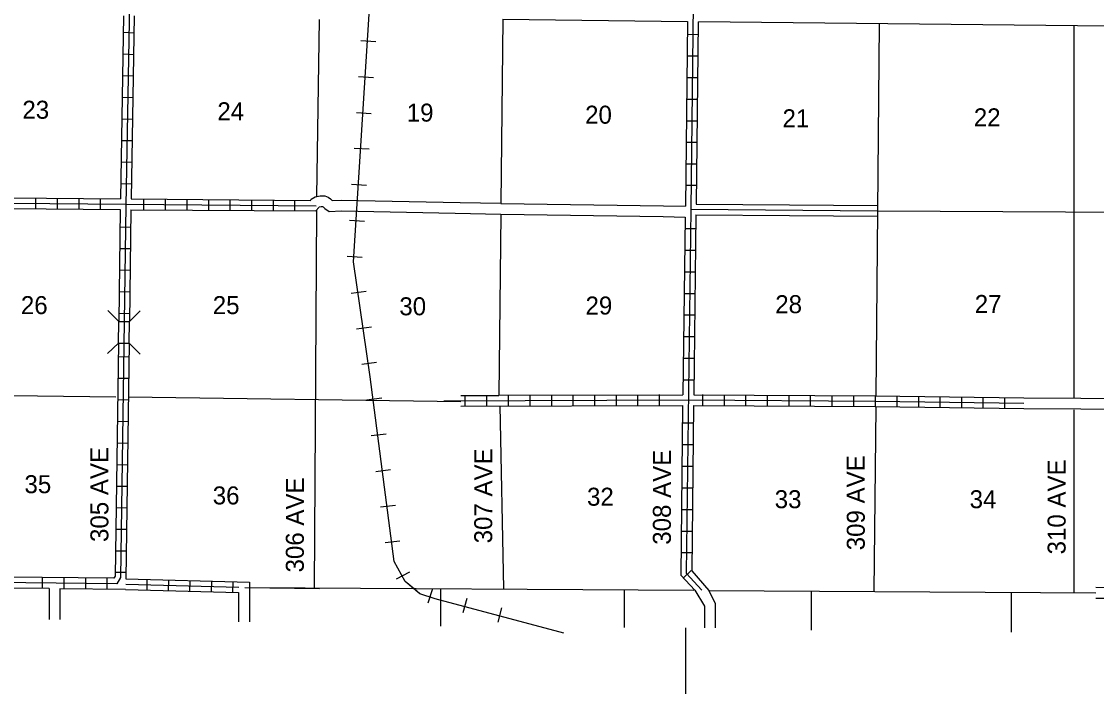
# Model space of a CAD drawing. Extents: x 1047643 to 1640443, y 16154738 to 16531530.
# Drawn here: x 1361341 to 1391218, y 16182517 to 16200989 of the extents above; entities that cross this region are included whole.
import ezdxf

# ---------------------------------------------------------------- set-up
doc = ezdxf.new("R2010")
doc.units = 0
for name, color, linetype in [('L10', 7, 'Continuous'), ('L11', 7, 'Continuous'), ('L13', 7, 'Continuous'), ('L14', 7, 'Continuous'), ('L15', 7, 'Continuous'), ('L18', 7, 'Continuous'), ('L2', 7, 'Continuous'), ('L30', 7, 'Continuous'), ('L54', 7, 'Continuous'), ('L8', 7, 'Continuous'), ('L9', 7, 'Continuous')]:
    doc.layers.add(name, color=color, linetype=linetype)

msp = doc.modelspace()

# ---------------------------------------------------------------- linework, layer by layer
at = {"layer": 'L10'}
for points in [[(1379187, 16195869), (1379793, 16195860)], [(1380089, 16195918), (1382683, 16195896)], [(1379178, 16195569), (1379782, 16195559)], [(1380083, 16195617), (1382682, 16195598)]]:
    msp.add_lwpolyline(points, dxfattribs=at)
at = {"layer": 'L11'}
for p, q in [((1391196, 16185273), (1393574, 16185260)), ((1391195, 16184973), (1393573, 16184960))]:
    msp.add_line(p, q, dxfattribs=at)
for points in [[(1393325, 16200845), (1380156, 16200979)], [(1369371, 16196018), (1369396, 16196051), (1369498, 16196117), (1369643, 16196151), (1369770, 16196145), (1369864, 16196111), (1369928, 16196064), (1369963, 16196030), (1369981, 16196018), (1370227, 16196030), (1373529, 16195959)], [(1369524, 16195728), (1369601, 16195826), (1369618, 16195837), (1369670, 16195850), (1369711, 16195847), (1369721, 16195844), (1369734, 16195834), (1369775, 16195796), (1369895, 16195714), (1370231, 16195730), (1373389, 16195662)], [(1373529, 16195959), (1374664, 16195942)], [(1374664, 16195936), (1379187, 16195869)], [(1382683, 16195896), (1385131, 16195876)], [(1373389, 16195662), (1374659, 16195641)], [(1374659, 16195640), (1379178, 16195569)], [(1382682, 16195598), (1385131, 16195580)], [(1389196, 16190538), (1395543, 16190501)], [(1389196, 16190237), (1395532, 16190205)]]:
    msp.add_lwpolyline(points, dxfattribs=at)
at = {"layer": 'L13'}
for p, q in [((1390590, 16200873), (1390590, 16195700)), ((1390590, 16195700), (1390590, 16190538)), ((1390590, 16190205), (1390590, 16185110))]:
    msp.add_line(p, q, dxfattribs=at)
for points in [[(1369617, 16201045), (1369541, 16196127)], [(1374722, 16201058), (1374664, 16195936)], [(1385181, 16200928), (1385130, 16195730)], [(1369540, 16195748), (1369475, 16185255)], [(1374659, 16195641), (1374606, 16190611)], [(1385133, 16195730), (1385083, 16190596)], [(1385133, 16195730), (1395581, 16195672)], [(1358869, 16190631), (1363964, 16190559)], [(1364318, 16190559), (1373552, 16190436)], [(1374635, 16190311), (1374735, 16185236)], [(1385083, 16190284), (1385031, 16185162)]]:
    msp.add_lwpolyline(points, dxfattribs=at)
at = {"layer": 'L15'}
for p, q in [((1371192, 16200427), (1370775, 16200454)), ((1371124, 16199429), (1370706, 16199450)), ((1371060, 16198426), (1370648, 16198452)), ((1371002, 16197439), (1370585, 16197460)), ((1370933, 16196435), (1370516, 16196462)), ((1370875, 16195437), (1370458, 16195464)), ((1370807, 16194434), (1370390, 16194461)), ((1370923, 16193494), (1370506, 16193436)), ((1371065, 16192502), (1370648, 16192444)), ((1371208, 16191520), (1370801, 16191462)), ((1371351, 16190522), (1370933, 16190469)), ((1371472, 16189529), (1371060, 16189476)), ((1371599, 16188536), (1371192, 16188484)), ((1371731, 16187544), (1371314, 16187496)), ((1371857, 16186551), (1371451, 16186504)), ((1372127, 16185696), (1371757, 16185495))]:
    msp.add_line(p, q, dxfattribs=at)
for points in [[(1376414, 16184001), (1372840, 16184951), (1372407, 16185094), (1372000, 16185437), (1371699, 16185986), (1371034, 16191118), (1370564, 16194313), (1371525, 16209403), (1372301, 16219705)], [(1372259, 16185221), (1372000, 16185437), (1371699, 16185986), (1371034, 16191118), (1370564, 16194313), (1371525, 16209403), (1372301, 16219705)]]:
    msp.add_lwpolyline(points, dxfattribs=at)
at = {"layer": 'L18'}
for p, q in [((1364043, 16192655), (1363742, 16192961)), ((1364339, 16192655), (1364640, 16192951)), ((1364033, 16192053), (1364043, 16192655)), ((1364043, 16192655), (1364339, 16192655)), ((1364334, 16192053), (1364339, 16192655)), ((1364033, 16192053), (1363732, 16191763)), ((1364033, 16192053), (1364334, 16192053)), ((1364334, 16192053), (1364635, 16191752))]:
    msp.add_line(p, q, dxfattribs=at)
at = {"layer": 'L2'}
for points in [[(1367676, 16185265), (1380031, 16185194)], [(1380442, 16185184), (1391196, 16185123)]]:
    msp.add_lwpolyline(points, dxfattribs=at)
at = {"layer": 'L54'}
for p, q in [((1367676, 16185418), (1367676, 16184312)), ((1362106, 16185236), (1362106, 16184376)), ((1362407, 16185226), (1362407, 16184376)), ((1367375, 16185126), (1367375, 16184312)), ((1372766, 16185226), (1372634, 16184830)), ((1372982, 16185236), (1372982, 16184196)), ((1378093, 16185205), (1378093, 16184159)), ((1383283, 16185162), (1383283, 16184085)), ((1388843, 16185110), (1388843, 16184022)), ((1373716, 16184962), (1373610, 16184561)), ((1374682, 16184703), (1374577, 16184302)), ((1379793, 16184143), (1379793, 16172052))]:
    msp.add_line(p, q, dxfattribs=at)
for points in [[(1375617, 16184212), (1372840, 16184951), (1372407, 16185094), (1372259, 16185221)], [(1380052, 16185194), (1380326, 16184751), (1380326, 16184143)], [(1380448, 16185184), (1380622, 16184819), (1380622, 16184143)]]:
    msp.add_lwpolyline(points, dxfattribs=at)
at = {"layer": 'L8'}
for p, q in [((1364476, 16200670), (1364175, 16200681)), ((1380147, 16200617), (1379851, 16200628)), ((1364466, 16200068), (1364165, 16200079)), ((1380142, 16200026), (1379841, 16200026)), ((1364460, 16199471), (1364159, 16199477)), ((1380131, 16199429), (1379830, 16199429)), ((1364439, 16198869), (1364144, 16198880)), ((1380126, 16198827), (1379825, 16198827)), ((1364434, 16198268), (1364133, 16198278)), ((1380115, 16198225), (1379814, 16198225)), ((1364423, 16197671), (1364122, 16197676)), ((1380115, 16197629), (1379814, 16197629)), ((1364418, 16197069), (1364117, 16197080)), ((1380110, 16197027), (1379809, 16197027)), ((1364402, 16196467), (1364101, 16196478)), ((1380099, 16196430), (1379798, 16196430)), ((1361731, 16196087), (1361731, 16195786)), ((1362333, 16196076), (1362333, 16195775)), ((1362935, 16196076), (1362935, 16195775)), ((1363531, 16196071), (1363531, 16195770)), ((1364735, 16196060), (1364735, 16195760)), ((1365332, 16196055), (1365332, 16195754)), ((1365933, 16196055), (1365933, 16195754)), ((1366535, 16196045), (1366535, 16195744)), ((1367132, 16196034), (1367132, 16195738)), ((1367734, 16196034), (1367734, 16195738)), ((1368331, 16196029), (1368331, 16195728)), ((1368932, 16196029), (1368932, 16195728)), ((1364381, 16195268), (1364086, 16195279)), ((1380083, 16195226), (1379782, 16195226)), ((1364376, 16194672), (1364075, 16194677)), ((1380073, 16194630), (1379772, 16194630)), ((1364365, 16194070), (1364064, 16194080)), ((1380068, 16194028), (1379767, 16194028)), ((1364360, 16193468), (1364059, 16193479)), ((1380068, 16193426), (1379767, 16193426)), ((1364350, 16192871), (1364049, 16192877)), ((1380057, 16192829), (1379756, 16192829)), ((1380052, 16192227), (1379751, 16192227)), ((1364334, 16191668), (1364033, 16191678)), ((1380041, 16191625), (1379740, 16191625)), ((1364323, 16191071), (1364022, 16191076)), ((1380031, 16191029), (1379735, 16191029)), ((1364318, 16190469), (1364017, 16190479)), ((1373674, 16190305), (1373674, 16190601)), ((1374276, 16190311), (1374276, 16190612)), ((1374872, 16190311), (1374872, 16190612)), ((1375474, 16190311), (1375474, 16190612)), ((1376076, 16190311), (1376076, 16190612)), ((1376673, 16190321), (1376673, 16190622)), ((1377275, 16190321), (1377275, 16190622)), ((1377876, 16190321), (1377876, 16190622)), ((1378473, 16190321), (1378473, 16190622)), ((1379075, 16190326), (1379075, 16190627)), ((1380274, 16190326), (1380274, 16190627)), ((1380875, 16190321), (1380875, 16190622)), ((1381472, 16190321), (1381472, 16190622)), ((1382074, 16190311), (1382074, 16190612)), ((1382676, 16190311), (1382676, 16190612)), ((1383272, 16190305), (1383272, 16190601)), ((1383874, 16190305), (1383874, 16190601)), ((1384476, 16190295), (1384476, 16190596)), ((1385073, 16190295), (1385073, 16190596)), ((1385675, 16190284), (1385675, 16190585)), ((1386277, 16190279), (1386277, 16190580)), ((1386873, 16190268), (1386873, 16190569)), ((1387475, 16190263), (1387475, 16190559)), ((1388072, 16190252), (1388072, 16190553)), ((1388674, 16190242), (1388674, 16190543)), ((1364307, 16189867), (1364006, 16189878)), ((1380015, 16189830), (1379714, 16189830)), ((1364291, 16189270), (1364001, 16189276)), ((1380010, 16189228), (1379709, 16189228)), ((1364281, 16188668), (1363985, 16188679)), ((1379999, 16188626), (1379698, 16188626)), ((1364276, 16188072), (1363975, 16188077)), ((1379988, 16188030), (1379693, 16188030)), ((1364265, 16187470), (1363964, 16187480)), ((1379988, 16187428), (1379693, 16187428)), ((1364260, 16186878), (1363959, 16186878)), ((1379983, 16186826), (1379682, 16186826)), ((1364249, 16186277), (1363948, 16186277)), ((1379973, 16186229), (1379677, 16186229)), ((1364244, 16185680), (1363943, 16185680)), ((1379957, 16185738), (1379735, 16185537)), ((1361926, 16185236), (1361926, 16185537)), ((1362523, 16185236), (1362523, 16185537)), ((1363125, 16185226), (1363125, 16185527)), ((1363726, 16185221), (1363726, 16185522)), ((1364830, 16185195), (1364838, 16185493)), ((1365426, 16185179), (1365434, 16185477)), ((1366023, 16185163), (1366031, 16185461)), ((1366619, 16185147), (1366627, 16185445)), ((1367215, 16185131), (1367223, 16185429))]:
    msp.add_line(p, q, dxfattribs=at)
for points in [[(1380242, 16216885), (1380068, 16206351), (1379941, 16195775), (1379814, 16185669), (1380247, 16185194)], [(1364524, 16211737), (1364244, 16195876), (1364091, 16185543), (1363990, 16185368), (1358927, 16185421)], [(1364175, 16201150), (1364091, 16196060)], [(1364476, 16201145), (1364392, 16196060)], [(1374722, 16201058), (1379851, 16200987)], [(1379851, 16200987), (1379793, 16195860)], [(1380150, 16200979), (1380089, 16195918)], [(1358943, 16196113), (1364091, 16196060)], [(1358943, 16195960), (1369534, 16195870)], [(1358943, 16195812), (1364086, 16195770)], [(1364392, 16196060), (1369371, 16196018)], [(1364086, 16195770), (1364043, 16192671)], [(1364381, 16195760), (1364339, 16192655)], [(1364381, 16195760), (1369524, 16195728)], [(1379782, 16195559), (1379724, 16190622)], [(1380083, 16195617), (1380025, 16190622)], [(1364033, 16192053), (1363943, 16185585), (1363906, 16185522), (1358927, 16185569)], [(1364334, 16192053), (1364244, 16185511)], [(1373077, 16190453), (1379872, 16190479), (1385068, 16190443), (1389196, 16190384)], [(1373551, 16190601), (1374606, 16190601)], [(1374606, 16190611), (1379724, 16190622)], [(1380025, 16190622), (1385068, 16190596), (1389196, 16190538)], [(1373554, 16190306), (1379714, 16190321)], [(1379714, 16190321), (1379666, 16185611), (1380052, 16185194)], [(1380015, 16190321), (1379967, 16185727), (1380448, 16185184)], [(1380015, 16190321), (1385068, 16190295), (1389196, 16190237)], [(1364237, 16185360), (1367379, 16185275)], [(1364244, 16185511), (1367676, 16185418)], [(1362106, 16185236), (1358927, 16185268)], [(1364233, 16185210), (1362407, 16185226)], [(1364233, 16185210), (1367375, 16185126)], [(1367544, 16185268), (1369619, 16185236)]]:
    msp.add_lwpolyline(points, dxfattribs=at)
at = {"layer": 'L9'}
msp.add_lwpolyline([(1379941, 16195775), (1385131, 16195728)], dxfattribs=at)

# ---------------------------------------------------------------- texts
at = {"layer": 'L14'}
for s, p in [('23', (1361366, 16198289)), ('24', (1366784, 16198246)), ('19', (1372048, 16198209)), ('20', (1377005, 16198151)), ('21', (1382491, 16198051)), ('22', (1387808, 16198077)), ('28', (1382290, 16192887)), ('27', (1387834, 16192892)), ('26', (1361324, 16192861)), ('25', (1366657, 16192861)), ('30', (1371842, 16192829)), ('29', (1377016, 16192850)), ('35', (1361424, 16187887)), ('36', (1366657, 16187575)), ('32', (1377058, 16187539)), ('33', (1382275, 16187470)), ('34', (1387692, 16187470))]:
    msp.add_text(s, height=500, rotation=0, dxfattribs=at).set_placement(p)
at = {"layer": 'L30'}
for s, p in [('305 AVE', (1363756, 16186532)), ('307 AVE', (1374423, 16186494)), ('308 AVE', (1379389, 16186455)), ('309 AVE', (1384778, 16186301)), ('310 AVE', (1390359, 16186186)), ('306 AVE', (1369188, 16185685))]:
    msp.add_text(s, height=500, rotation=90, dxfattribs=at).set_placement(p)

doc.saveas('drawing.dxf')
